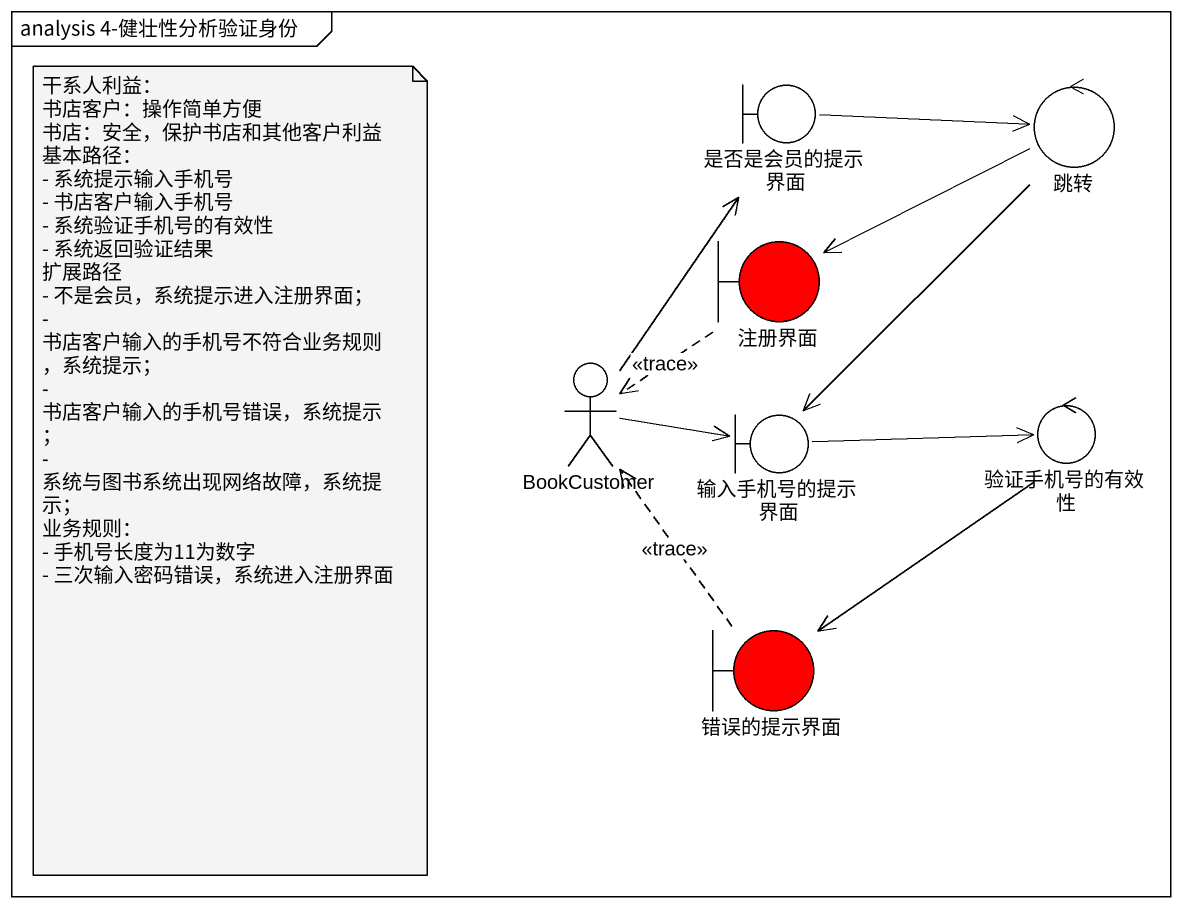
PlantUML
@startuml
mainframe analysis 4-健壮性分析验证身份
boundary 是否是会员的提示界面
control 跳转
boundary 注册界面 #FF0000
actor BookCustomer
boundary 输入手机号的提示界面
control 验证手机号的有效性
boundary 错误的提示界面 #FF0000
是否是会员的提示界面 -right-> 跳转
跳转 -left-> 注册界面
跳转 --> 输入手机号的提示界面
注册界面 ..> BookCustomer : <<trace>>
BookCustomer -up-> 是否是会员的提示界面
BookCustomer -right-> 输入手机号的提示界面
输入手机号的提示界面 -right-> 验证手机号的有效性
验证手机号的有效性 --> 错误的提示界面
错误的提示界面 .up.> BookCustomer : <<trace>>
note as N1
  干系人利益：
  书店客户：操作简单方便
  书店：安全，保护书店和其他客户利益
  基本路径：
  - 系统提示输入手机号
  - 书店客户输入手机号
  - 系统验证手机号的有效性
  - 系统返回验证结果
  扩展路径
  - 不是会员，系统提示进入注册界面；
  - 书店客户输入的手机号不符合业务规则，系统提示；
  - 书店客户输入的手机号错误，系统提示；
  - 系统与图书系统出现网络故障，系统提示；
  业务规则：
  - 手机号长度为11为数字
  - 三次输入密码错误，系统进入注册界面
end note
@enduml
